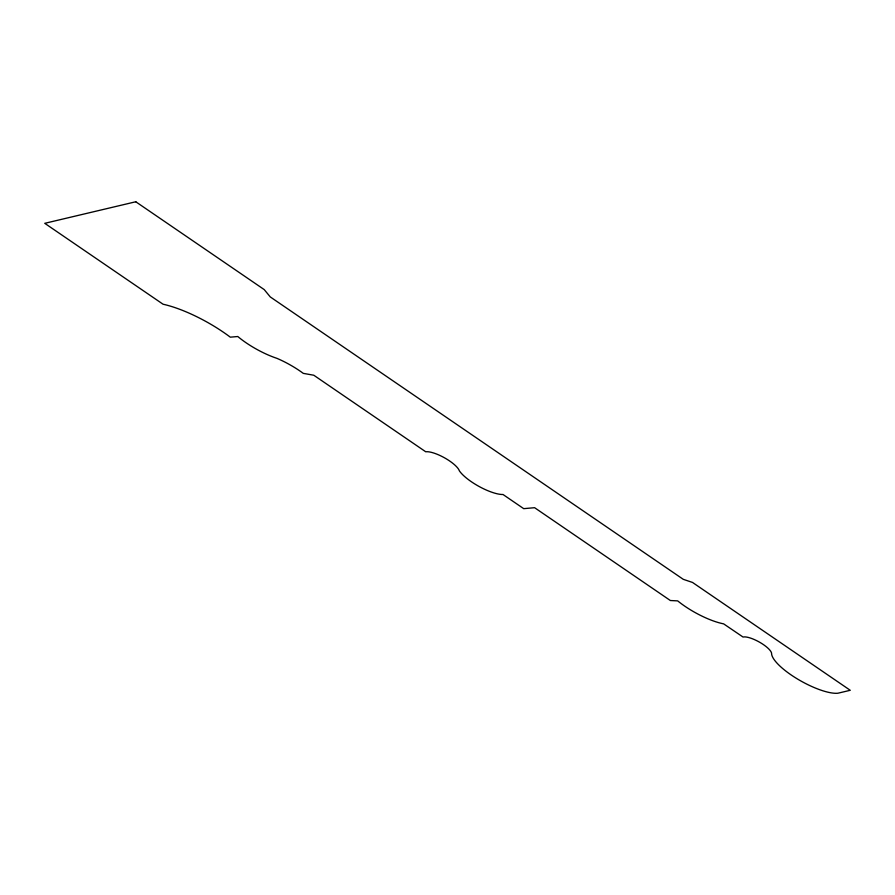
<?xml version="1.0" encoding="UTF-8"?>
<svg xmlns="http://www.w3.org/2000/svg" width="895" height="895" viewBox="0 0 895 895"><rect width="100%" height="100%" fill="white"/><g stroke="black" fill="none" stroke-linecap="round" stroke-linejoin="round"><path stroke-width="1.34" d="M135.783 201.767L44.75 223.325L163.069 304.222A65.167 19.052 29 0 1 230.295 337.169L237.79 336.52A40.924 11.971 29 0 0 276.935 358.347A40.901 11.959 29 0 1 303.293 373.372L313.787 375.229L425.729 451.774A20.507 5.997 29 0 1 444.849 458.005A20.507 5.997 29 0 1 459.359 470.815A28.181 8.245 29 0 0 479.485 486.69A28.181 8.245 29 0 0 503.024 494.51L523.72 508.662L534.606 507.7L670.366 600.523L677.683 600.881A40.432 11.825 29 0 0 723.619 623.849L743.063 637.05A17.005 4.967 29 0 1 760.403 642.677A17.005 4.967 29 0 1 771.602 653.954A40.521 11.848 29 0 0 798.262 679.473A40.521 11.848 29 0 0 837.854 693.233L850.25 690.291L692.517 582.444L683.277 579.322L270.268 296.927L264.226 289.6L135.783 201.767"/></g></svg>
